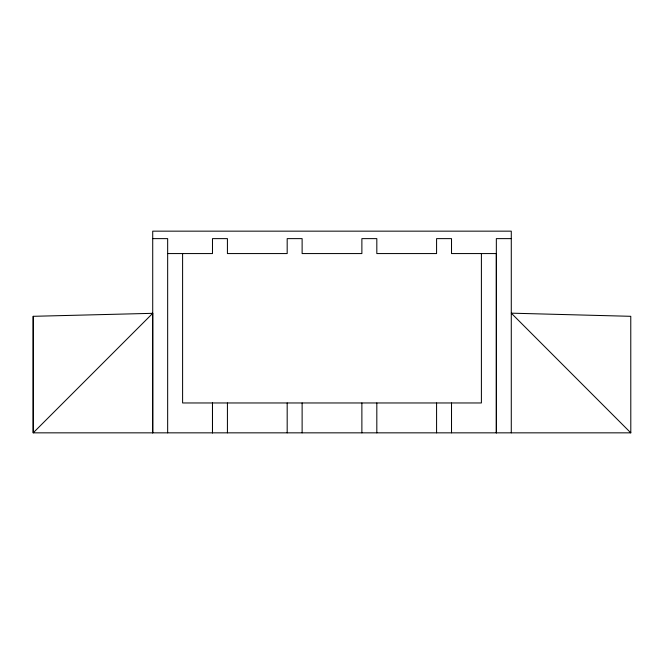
<?xml version="1.0" encoding="UTF-8"?>
<svg xmlns="http://www.w3.org/2000/svg" width="664" height="664" viewBox="0 0 664 664"><rect width="100%" height="100%" fill="white"/><g stroke="black" fill="none" stroke-linecap="round" stroke-linejoin="round"><path stroke-width="1" d="M511.28 432.845L511.28 231.155L152.72 231.155L152.72 432.845L152.72 313.325L33.2 316.313L33.2 432.845L630.8 432.845L630.775 316.313L511.28 313.167L630.8 432.845M167.66 432.845L167.66 238.625L152.72 238.625M152.72 313.325L33.2 432.845L33.2 316.313M511.28 238.625L496.34 238.625L496.34 432.845L496.34 253.565L451.52 253.565L451.52 238.625L436.58 238.625L436.58 253.565L376.82 253.565L376.82 238.625L361.88 238.625L361.88 253.565L302.12 253.565L302.12 238.625L287.18 238.625L287.18 253.565L227.42 253.565L227.42 238.625L212.48 238.625L212.48 253.565L167.66 253.565M481.4 253.565L481.4 402.965L182.6 402.965L182.6 253.565M451.52 402.965L451.52 432.845M436.58 402.965L436.58 432.845M376.82 402.965L376.82 432.845M361.88 402.965L361.88 432.845M302.12 402.965L302.12 432.845M287.18 402.965L287.18 432.845M227.42 402.965L227.42 432.845M212.48 402.965L212.48 432.845L212.48 402.965"/></g></svg>
